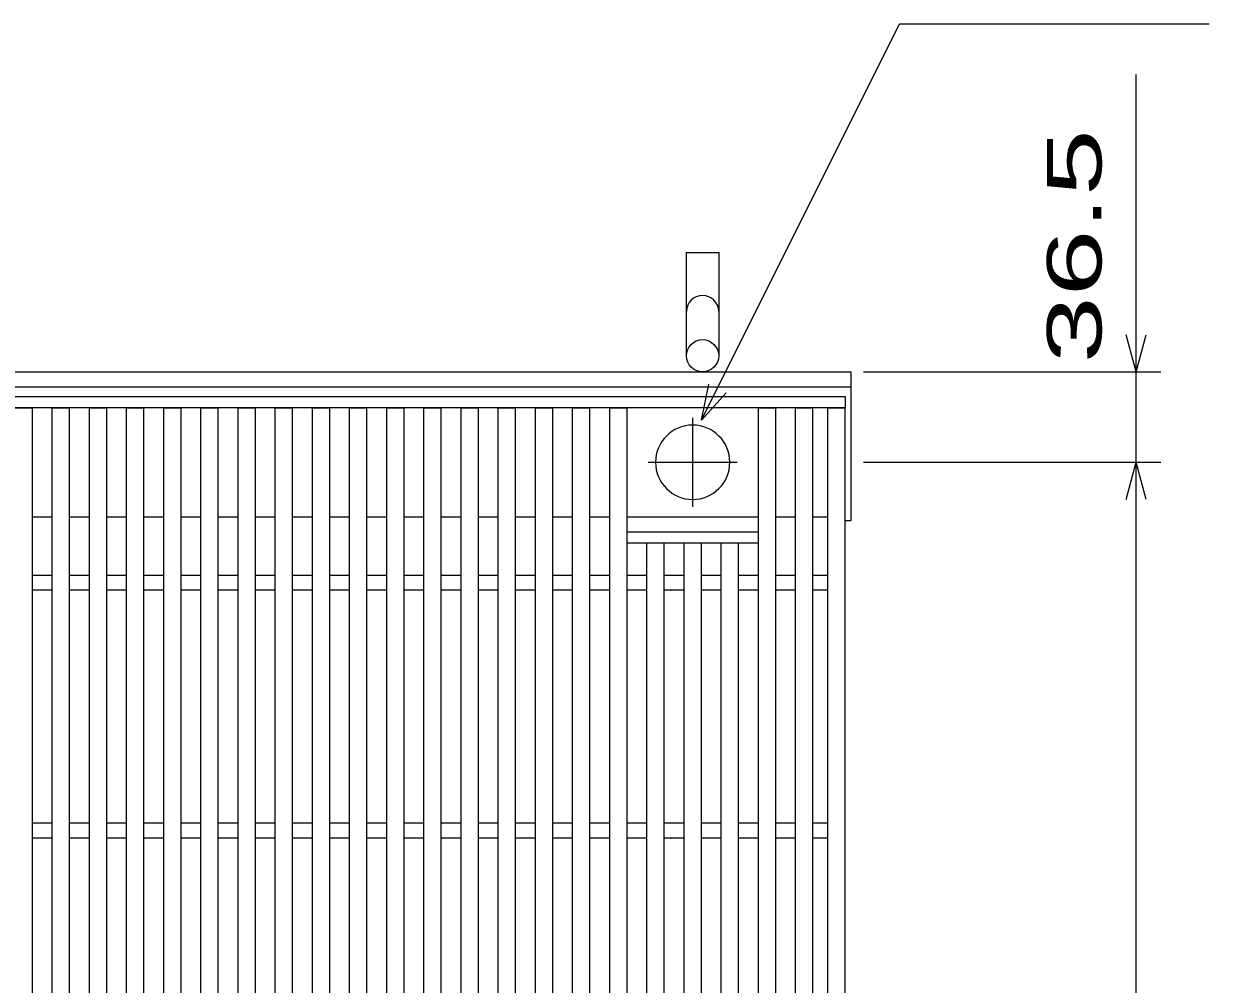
# Model space of a CAD drawing. Units: millimetres, scale not verified. Extents: x -1820 to 1731, y -1282 to 1054.
# Drawn here: x -679 to -200.5, y 186.8 to 574.5 of the extents above; entities that cross this region are included whole.
import ezdxf
from ezdxf.enums import TextEntityAlignment as Align

# ---------------------------------------------------------------- set-up
doc = ezdxf.new("R2010")
doc.units = ezdxf.units.MM
doc.header["$LTSCALE"] = 10
doc.linetypes.add('CHAIN', pattern=[18.5, 12, -1.5, 3.5, -1.5])
for name, color, linetype, lineweight in [('16', 3, 'Continuous', 25), ('19', 6, 'Continuous', 25), ('22', 2, 'Continuous', 25)]:
    doc.layers.add(name, color=color, linetype=linetype, lineweight=lineweight)
doc.styles.add('ベクトル', font='')
doc.styles.get('ベクトル').set_extended_font_data('ベクトル')

msp = doc.modelspace()

# ---------------------------------------------------------------- linework, layer by layer
at = {"layer": '16'}
for p, q in [((-847.5, 424), (-347.5, 424)), ((-347.5, 424), (-347.5, 419.5)), ((-347.5, 419.5), (-847.5, 419.5)), ((-682.5, 419.5), (-675.5, 419.5)), ((-675.5, -121.5), (-675.5, 419.5)), ((-667.5, -121.5), (-667.5, 419.5)), ((-667.5, 419.5), (-660.5, 419.5)), ((-660.5, -121.5), (-660.5, 419.5)), ((-652.5, -121.5), (-652.5, 419.5)), ((-652.5, 419.5), (-645.5, 419.5)), ((-645.5, -121.5), (-645.5, 419.5)), ((-637.5, -121.5), (-637.5, 419.5)), ((-637.5, 419.5), (-630.5, 419.5)), ((-630.5, -121.5), (-630.5, 419.5)), ((-622.5, -121.5), (-622.5, 419.5)), ((-622.5, 419.5), (-615.5, 419.5)), ((-615.5, -121.5), (-615.5, 419.5)), ((-607.5, -121.5), (-607.5, 419.5)), ((-607.5, 419.5), (-600.5, 419.5)), ((-600.5, -121.5), (-600.5, 419.5)), ((-592.5, -121.5), (-592.5, 419.5)), ((-592.5, 419.5), (-585.5, 419.5)), ((-585.5, -121.5), (-585.5, 419.5)), ((-577.5, -121.5), (-577.5, 419.5)), ((-577.5, 419.5), (-570.5, 419.5)), ((-570.5, -121.5), (-570.5, 419.5)), ((-562.5, -121.5), (-562.5, 419.5)), ((-562.5, 419.5), (-555.5, 419.5)), ((-555.5, -121.5), (-555.5, 419.5)), ((-547.5, -121.5), (-547.5, 419.5)), ((-547.5, 419.5), (-540.5, 419.5)), ((-540.5, -121.5), (-540.5, 419.5)), ((-532.5, -121.5), (-532.5, 419.5)), ((-532.5, 419.5), (-525.5, 419.5)), ((-525.5, -121.5), (-525.5, 419.5)), ((-517.5, -121.5), (-517.5, 419.5)), ((-517.5, 419.5), (-510.5, 419.5)), ((-510.5, -121.5), (-510.5, 419.5)), ((-502.5, -121.5), (-502.5, 419.5)), ((-502.5, 419.5), (-495.5, 419.5)), ((-495.5, -121.5), (-495.5, 419.5)), ((-487.5, -121.5), (-487.5, 419.5)), ((-487.5, 419.5), (-480.5, 419.5)), ((-480.5, -121.5), (-480.5, 419.5)), ((-472.5, -121.5), (-472.5, 419.5)), ((-472.5, 419.5), (-465.5, 419.5)), ((-465.5, -121.5), (-465.5, 419.5)), ((-457.5, -121.5), (-457.5, 419.5)), ((-457.5, 419.5), (-450.5, 419.5)), ((-450.5, -121.5), (-450.5, 419.5)), ((-442.5, -121.5), (-442.5, 419.5)), ((-442.5, 419.5), (-435.5, 419.5)), ((-435.5, -121.5), (-435.5, 419.5)), ((-382.5, -121.5), (-382.5, 419.5)), ((-382.5, 419.5), (-375.5, 419.5)), ((-375.5, -121.5), (-375.5, 419.5)), ((-367.5, -121.5), (-367.5, 419.5)), ((-367.5, 419.5), (-360.5, 419.5)), ((-360.5, -121.5), (-360.5, 419.5)), ((-354.5, -121.5), (-354.5, 419.5)), ((-354.5, 419.5), (-347.5, 419.5)), ((-347.5, -121.5), (-347.5, 419.5)), ((-675.5, 375.5), (-667.5, 375.5)), ((-660.5, 375.5), (-652.5, 375.5)), ((-645.5, 375.5), (-637.5, 375.5)), ((-630.5, 375.5), (-622.5, 375.5)), ((-615.5, 375.5), (-607.5, 375.5)), ((-600.5, 375.5), (-592.5, 375.5)), ((-585.5, 375.5), (-577.5, 375.5)), ((-570.5, 375.5), (-562.5, 375.5)), ((-555.5, 375.5), (-547.5, 375.5)), ((-540.5, 375.5), (-532.5, 375.5)), ((-525.5, 375.5), (-517.5, 375.5)), ((-510.5, 375.5), (-502.5, 375.5)), ((-495.5, 375.5), (-487.5, 375.5)), ((-480.5, 375.5), (-472.5, 375.5)), ((-465.5, 375.5), (-457.5, 375.5)), ((-450.5, 375.5), (-442.5, 375.5)), ((-435.5, 375.5), (-382.5, 375.5)), ((-375.5, 375.5), (-367.5, 375.5)), ((-360.5, 375.5), (-354.5, 375.5)), ((-435.5, 369.5), (-382.5, 369.5)), ((-435.5, 365), (-435.5, 369.5)), ((-382.5, 365), (-382.5, 369.5)), ((-435.5, 365), (-382.5, 365)), ((-427.5, -67), (-427.5, 365)), ((-420.5, -67), (-420.5, 365)), ((-412.5, -67), (-412.5, 365)), ((-405.5, -67), (-405.5, 365)), ((-397.5, -67), (-397.5, 365)), ((-390.5, -67), (-390.5, 365)), ((-675.5, 352), (-667.5, 352)), ((-660.5, 352), (-652.5, 352)), ((-645.5, 352), (-637.5, 352)), ((-630.5, 352), (-622.5, 352)), ((-615.5, 352), (-607.5, 352)), ((-600.5, 352), (-592.5, 352)), ((-585.5, 352), (-577.5, 352)), ((-570.5, 352), (-562.5, 352)), ((-555.5, 352), (-547.5, 352)), ((-540.5, 352), (-532.5, 352)), ((-525.5, 352), (-517.5, 352)), ((-510.5, 352), (-502.5, 352)), ((-495.5, 352), (-487.5, 352)), ((-480.5, 352), (-472.5, 352)), ((-465.5, 352), (-457.5, 352)), ((-450.5, 352), (-442.5, 352)), ((-435.5, 352), (-427.5, 352)), ((-420.5, 352), (-412.5, 352)), ((-405.5, 352), (-397.5, 352)), ((-390.5, 352), (-382.5, 352)), ((-375.5, 352), (-367.5, 352)), ((-360.5, 352), (-354.5, 352)), ((-675.5, 346), (-667.5, 346)), ((-660.5, 346), (-652.5, 346)), ((-645.5, 346), (-637.5, 346)), ((-630.5, 346), (-622.5, 346)), ((-615.5, 346), (-607.5, 346)), ((-600.5, 346), (-592.5, 346)), ((-585.5, 346), (-577.5, 346)), ((-570.5, 346), (-562.5, 346)), ((-555.5, 346), (-547.5, 346)), ((-540.5, 346), (-532.5, 346)), ((-525.5, 346), (-517.5, 346)), ((-510.5, 346), (-502.5, 346)), ((-495.5, 346), (-487.5, 346)), ((-480.5, 346), (-472.5, 346)), ((-465.5, 346), (-457.5, 346)), ((-450.5, 346), (-442.5, 346)), ((-435.5, 346), (-427.5, 346)), ((-420.5, 346), (-412.5, 346)), ((-405.5, 346), (-397.5, 346)), ((-390.5, 346), (-382.5, 346)), ((-375.5, 346), (-367.5, 346)), ((-360.5, 346), (-354.5, 346)), ((-675.5, 252), (-667.5, 252)), ((-660.5, 252), (-652.5, 252)), ((-645.5, 252), (-637.5, 252)), ((-630.5, 252), (-622.5, 252)), ((-615.5, 252), (-607.5, 252)), ((-600.5, 252), (-592.5, 252)), ((-585.5, 252), (-577.5, 252)), ((-570.5, 252), (-562.5, 252)), ((-555.5, 252), (-547.5, 252)), ((-540.5, 252), (-532.5, 252)), ((-525.5, 252), (-517.5, 252)), ((-510.5, 252), (-502.5, 252)), ((-495.5, 252), (-487.5, 252)), ((-480.5, 252), (-472.5, 252)), ((-465.5, 252), (-457.5, 252)), ((-450.5, 252), (-442.5, 252)), ((-435.5, 252), (-427.5, 252)), ((-420.5, 252), (-412.5, 252)), ((-405.5, 252), (-397.5, 252)), ((-390.5, 252), (-382.5, 252)), ((-375.5, 252), (-367.5, 252)), ((-360.5, 252), (-354.5, 252)), ((-675.5, 246), (-667.5, 246)), ((-660.5, 246), (-652.5, 246)), ((-645.5, 246), (-637.5, 246)), ((-630.5, 246), (-622.5, 246)), ((-615.5, 246), (-607.5, 246)), ((-600.5, 246), (-592.5, 246)), ((-585.5, 246), (-577.5, 246)), ((-570.5, 246), (-562.5, 246)), ((-555.5, 246), (-547.5, 246)), ((-540.5, 246), (-532.5, 246)), ((-525.5, 246), (-517.5, 246)), ((-510.5, 246), (-502.5, 246)), ((-495.5, 246), (-487.5, 246)), ((-480.5, 246), (-472.5, 246)), ((-465.5, 246), (-457.5, 246)), ((-450.5, 246), (-442.5, 246)), ((-435.5, 246), (-427.5, 246)), ((-420.5, 246), (-412.5, 246)), ((-405.5, 246), (-397.5, 246)), ((-390.5, 246), (-382.5, 246)), ((-375.5, 246), (-367.5, 246)), ((-360.5, 246), (-354.5, 246))]:
    msp.add_line(p, q, dxfattribs=at)
at = {"layer": '16', "linetype": 'CHAIN'}
for p, q in [((-409, 379.5), (-409, 415.5)), ((-427, 397.5), (-391, 397.5))]:
    msp.add_line(p, q, dxfattribs=at)
at = {"layer": '16'}
for start, end in [(90, 270), (270, 90)]:
    msp.add_arc((-409, 397.5), 15, start, end, dxfattribs=at)
at = {"layer": '19'}
for p, q in [((-411.5, 440.5), (-411.5, 482.12)), ((-411.5, 482.12), (-398.5, 482.12)), ((-398.5, 482.12), (-398.5, 440.5)), ((-1355, 434), (-345, 434)), ((-345, 374), (-345, 434)), ((-1355, 428), (-345, 428)), ((-347.5, 374), (-345, 374))]:
    msp.add_line(p, q, dxfattribs=at)
msp.add_circle((-405, 440.5), 6.5, dxfattribs=at)
msp.add_arc((-405, 458.34), 6.5, 0, 180, dxfattribs=at)
at = {"layer": '22', "color": 4}
for p, q in [((-405.5, 414.5), (-325.5, 574.5)), ((-325.5, 574.5), (-200.5, 574.5)), ((-230, 434), (-230, 554)), ((-230, 434), (-234, 449)), ((-230, 434), (-226, 449)), ((-340, 434), (-220, 434)), ((-230, 397.5), (-230, 434)), ((-405.5, 414.5), (-402.5, 429.1)), ((-405.5, 414.5), (-395.5, 425.5)), ((-340, 397.5), (-220, 397.5)), ((-234, 382.5), (-230, 397.5)), ((-226, 382.5), (-230, 397.5)), ((-230, -99.5), (-230, 397.5))]:
    msp.add_line(p, q, dxfattribs=at)

# ---------------------------------------------------------------- texts
at = {"layer": '22', "style": 'ベクトル', "width": 1.65}
msp.add_text(' 36.5 ', height=21.99, rotation=90, dxfattribs=at).set_placement((-255, 424), align=Align.MIDDLE_LEFT)

doc.saveas('drawing.dxf')
